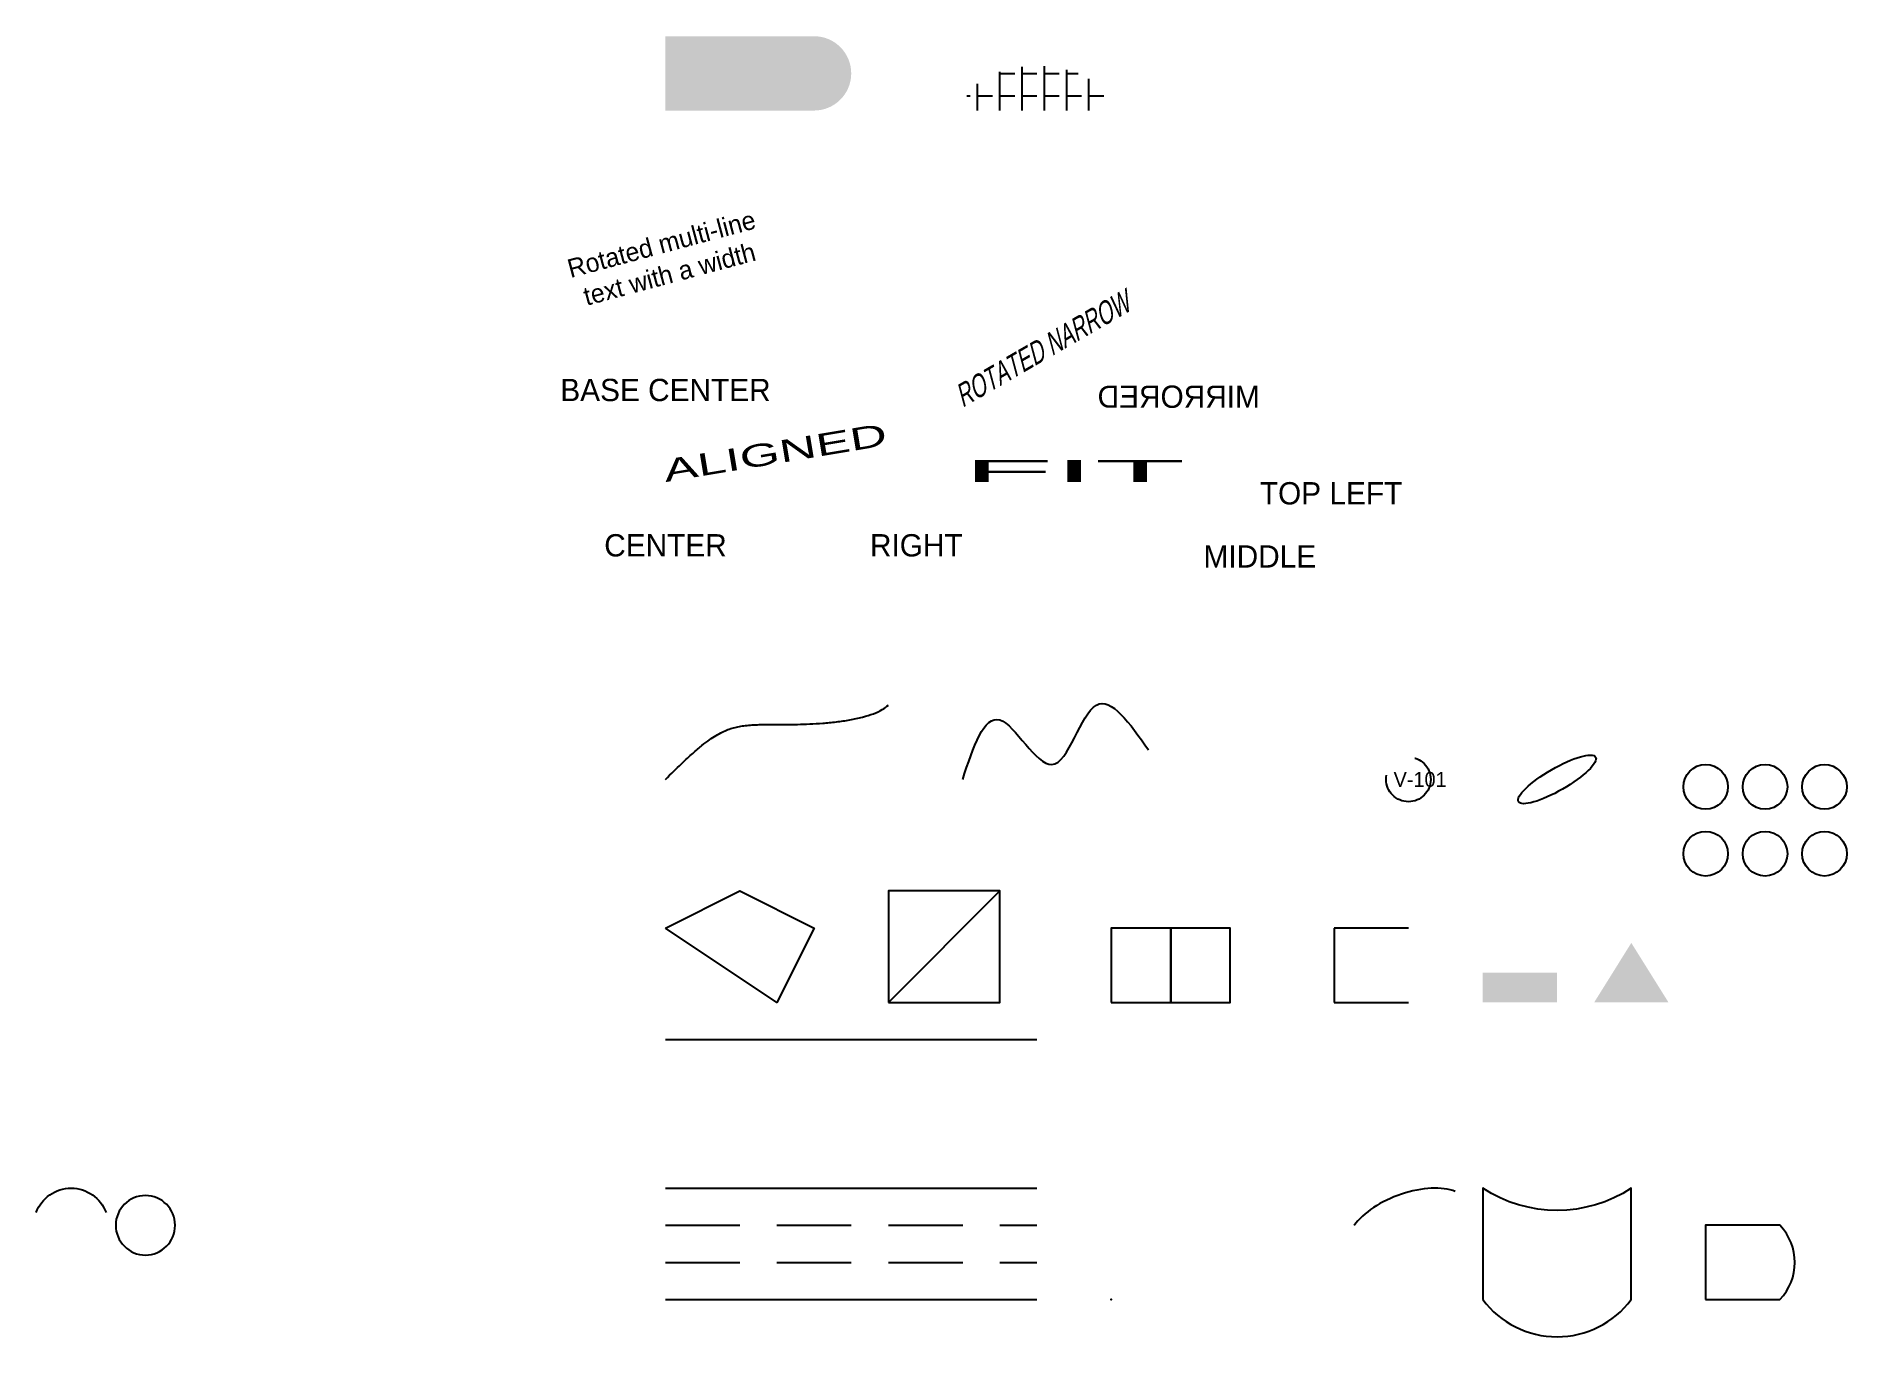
# Model space of a CAD drawing. Header units: millimetres. Extents: x -85 to 159, y -5 to 170.
import ezdxf
from ezdxf.enums import TextEntityAlignment as Align

# ---------------------------------------------------------------- set-up
doc = ezdxf.new("R2010")
doc.units = ezdxf.units.MM
doc.header["$MEASUREMENT"] = 0
doc.linetypes.add('DASHED', pattern=[15, 10, -5])
for name, color, linetype in [('DASH', 5, 'DASHED'), ('HATCH', 8, 'Continuous'), ('MESH', 6, 'Continuous'), ('NOT_IN_TABLE', 7, 'Continuous'), ('TXT', 2, 'Continuous'), ('VIS', 1, 'Continuous')]:
    doc.layers.add(name, color=color, linetype=linetype)
doc.styles.add('NARROW', font='txt', dxfattribs={"width": 0.8, "oblique": 10})

# ---------------------------------------------------------------- blocks, each defined once
blk = doc.blocks.new('TAG')
at = {"linetype": 'ByBlock'}
blk.add_circle((0, 0), 3, dxfattribs=at)
blk.add_attdef('ID', (-2, -1), '', height=2)
at = {"flags": 2}
blk.add_attdef('KIND', (-2, -5), '', height=1.5, dxfattribs=at)

msp = doc.modelspace()

# ---------------------------------------------------------------- hatches: boundary and pattern name
at = {"layer": 'HATCH'}
h = msp.add_hatch(color=256, dxfattribs=at)
h.dxf.hatch_style = 1
edge = h.paths.add_edge_path()
edge.add_line((0, 160), (20, 160))
edge.add_arc((20, 165), 5, -90, 90)
edge.add_line((20, 170), (0, 170))
edge.add_line((0, 170), (0, 160))
h = msp.add_hatch(dxfattribs=at)
h.set_pattern_fill('NET', color=256)
h.set_pattern_definition([(0, (0, 0), (0, 3), [2, -1]), (90, (0, 0), (-3, 0), [])])
edge = h.paths.add_edge_path()
edge.add_line((40, 160), (60, 160))
edge.add_ellipse((50, 160), major_axis=(10, 0), ratio=0.6, start_angle=0, end_angle=180)

# ---------------------------------------------------------------- linework, layer by layer
at = {"layer": 'DASH', "linetype": 'Continuous'}
msp.add_line((0, 15), (50, 15), dxfattribs=at)
at = {"layer": 'DASH'}
msp.add_line((0, 10), (50, 10), dxfattribs=at)
at = {"layer": 'MESH'}
msp.add_polyline3d([(0, 50, 0), (10, 55, 3), (20, 50, 6), (15, 40, 2)], close=True, dxfattribs=at)
msp.add_solid([(125, 40), (135, 40), (130, 48)], dxfattribs=at)
msp.add_trace([(110, 40), (120, 40), (110, 44), (120, 44)], dxfattribs=at)
at = {"layer": 'MESH', "invisible_edges": 2}
msp.add_3dface([(90, 40), (100, 40), (100, 50), (90, 50)], dxfattribs=at)
at = {"layer": 'NOT_IN_TABLE'}
msp.add_line((0, 35), (50, 35), dxfattribs=at)
at = {"layer": 'VIS', "linetype": 'DASHED'}
msp.add_line((0, 5), (50, 5), dxfattribs=at)
at = {"layer": 'VIS', "color": 2}
msp.add_line((0, 0), (50, 0), dxfattribs=at)
at = {"layer": 'VIS', "elevation": 2}
msp.add_lwpolyline([(110, 0, 0.5), (130, 0), (130, 15, -0.3), (110, 15)], format="xyb", close=True, dxfattribs=at)
at = {"layer": 'VIS'}
msp.add_lwpolyline([(140, 0), (150, 0, 0.4), (150, 10), (140, 10)], format="xyb", close=True, dxfattribs=at)
at = {"layer": 'VIS', "extrusion": (0, 0, -1)}
msp.add_circle((70, 10), 4, dxfattribs=at)
msp.add_arc((80, 10), 5, 20, 160, dxfattribs=at)
at = {"layer": 'VIS'}
msp.add_ellipse((100, 10), major_axis=(8, 3), ratio=0.5, start_param=0.5, end_param=2.5, dxfattribs=at)
msp.add_spline([(40, 70), (45, 78), (52, 72), (58, 80), (65, 74)], degree=3, dxfattribs=at)
msp.add_rational_spline([(0, 70), (10, 80), (20, 70), (30, 80)], [1, 2, 0.5, 1], degree=3, dxfattribs=at)
msp.add_point((60, 0), dxfattribs=at)

# ---------------------------------------------------------------- block references
at = {"layer": 'VIS', "xscale": 2, "yscale": 0.5, "rotation": 30}
msp.add_blockref('TAG', (120, 70), dxfattribs=at)
at = {"layer": 'VIS', "linetype": 'DASHED'}
ref = msp.add_blockref('TAG', (100, 70), dxfattribs=at)
ref.add_attrib('ID', 'V-101', (98, 69), dxfattribs={"height": 2})
at = {"layer": 'VIS', "row_count": 2, "column_count": 3, "row_spacing": 9, "column_spacing": 8}
msp.add_blockref('TAG', (140, 60), dxfattribs=at)

# ---------------------------------------------------------------- texts
at = {"layer": 'TXT', "style": 'NARROW', "oblique": 15, "width": 0.8}
msp.add_text('ROTATED NARROW', height=3, rotation=30, dxfattribs=at).set_placement((40, 120))
at = {"layer": 'TXT'}
msp.add_text('BASE CENTER', height=3, dxfattribs=at).set_placement((0, 120), align=Align.BOTTOM_CENTER)
at = {"layer": 'TXT', "text_generation_flag": 2}
msp.add_text('MIRRORED', height=3, dxfattribs=at).set_placement((80, 120))
at = {"layer": 'TXT'}
msp.add_text('ALIGNED', height=3, dxfattribs=at).set_placement((0, 110), (30, 115), align=Align.ALIGNED)
msp.add_text('FIT', height=3, dxfattribs=at).set_placement((40, 110), (70, 110), align=Align.FIT)
msp.add_text('TOP LEFT', height=3, dxfattribs=at).set_placement((80, 110), align=Align.TOP_LEFT)
msp.add_text('CENTER', height=3, dxfattribs=at).set_placement((0, 100), align=Align.CENTER)
msp.add_text('RIGHT', height=3, dxfattribs=at).set_placement((40, 100), align=Align.RIGHT)
msp.add_text('MIDDLE', height=3, dxfattribs=at).set_placement((80, 100), align=Align.MIDDLE)
at = {"layer": 'TXT', "insert": (0, 140), "char_height": 2.5, "width": 40, "attachment_point": 5, "rotation": 15}
msp.add_mtext('Rotated multi-line\\Ptext with a width', dxfattribs=at)

# ---------------------------------------------------------------- meshes
at = {"layer": 'MESH'}
mesh = msp.add_polyface(dxfattribs=at)
corners = [(30, 40), (45, 40), (45, 55), (30, 55)]
mesh.append_faces([[corners[k] for k in face] for face in [(0, 1, 2)]])
mesh.append_faces([[corners[k] for k in face] for face in [(0, 2, 3)]], dxfattribs={"vtx1": -1})
mesh = msp.add_polymesh((2, 3), dxfattribs=at)
for k, corner in enumerate([(60, 40), (68, 40, 1), (76, 40, 2), (60, 50, 1), (68, 50, 2), (76, 50, 3)]):
    mesh.set_mesh_vertex(divmod(k, 3), corner)

doc.saveas('drawing.dxf')
